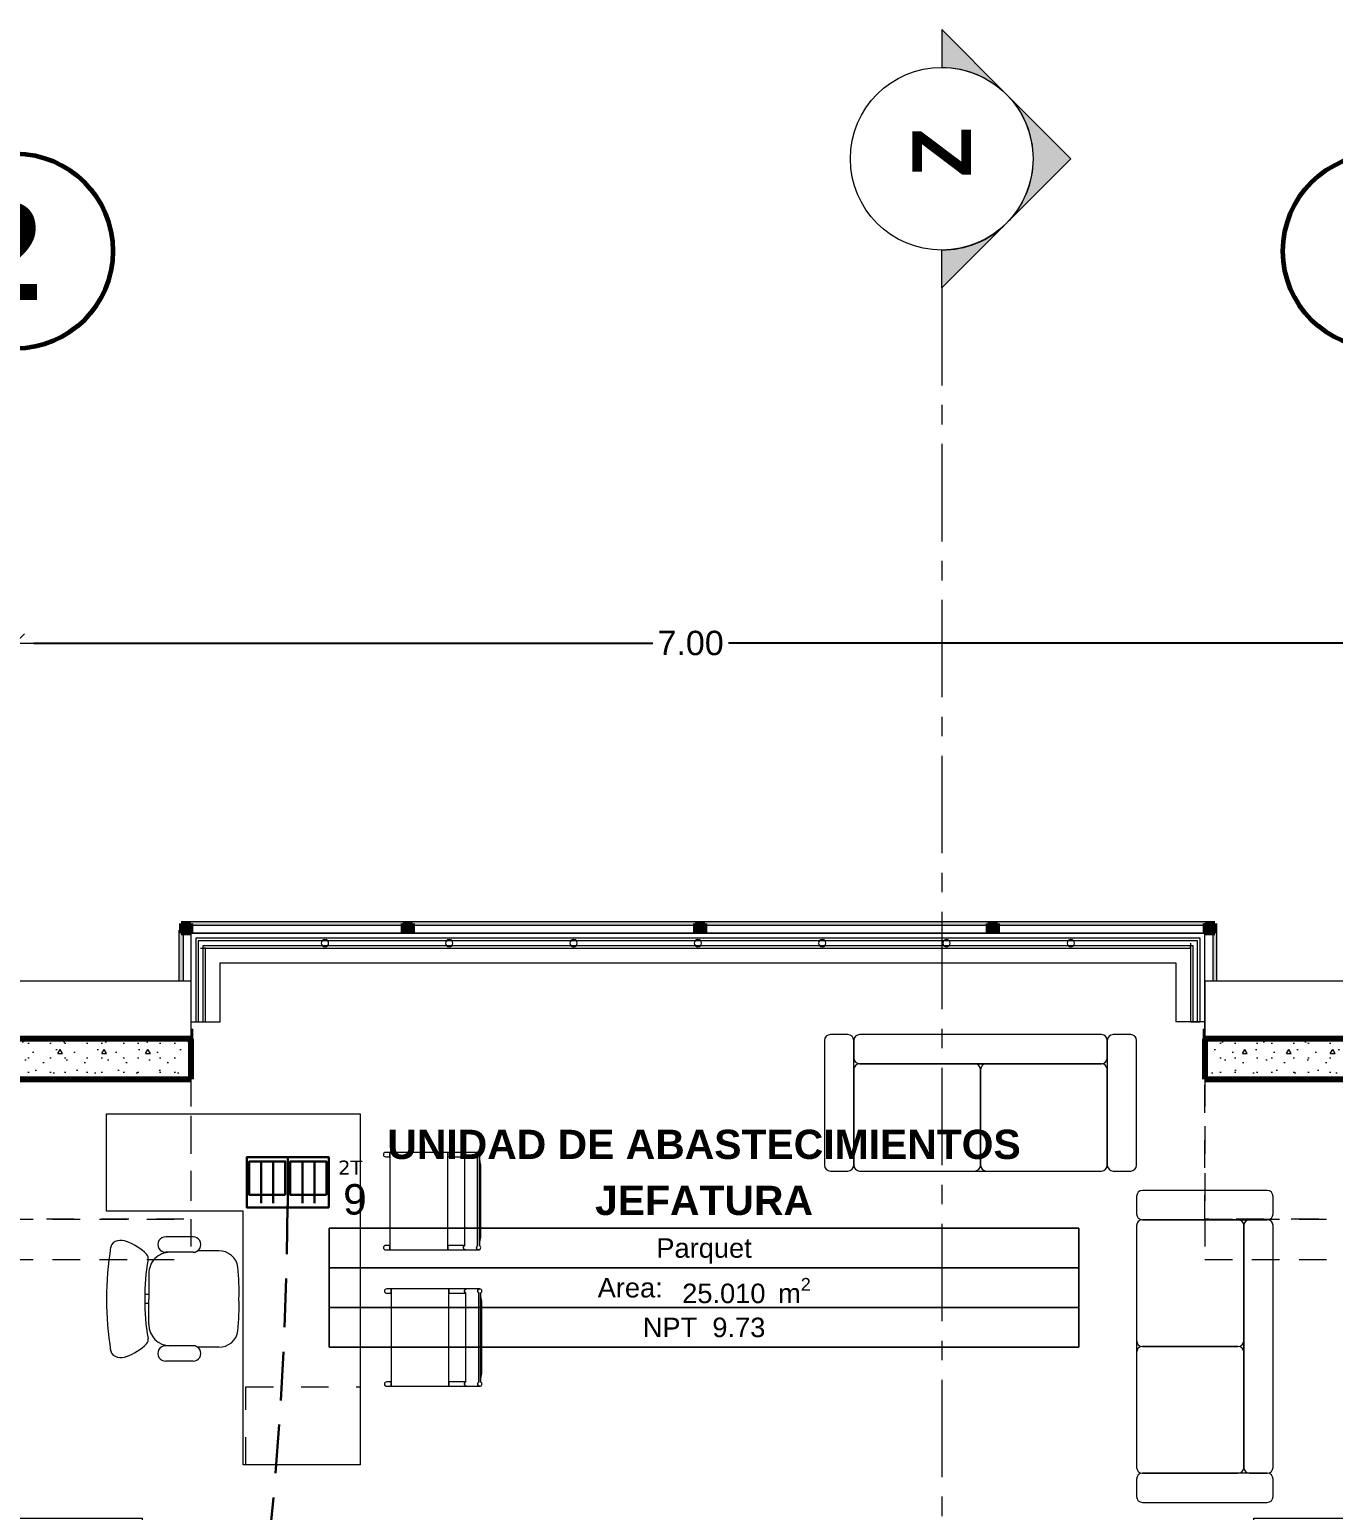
# Model space of a CAD drawing. Header units: inches. Extents: x -19 to 5698, y -728 to 92.
# Drawn here: x 201.39 to 208.08, y 39.94 to 47.54 of the extents above; entities that cross this region are included whole.
import ezdxf

# ---------------------------------------------------------------- set-up
doc = ezdxf.new("R2010")
doc.units = ezdxf.units.IN
doc.header["$MEASUREMENT"] = 0
doc.set_wipeout_variables(frame=1)
doc.header["$PDMODE"] = 1
for name, pattern in [('HIDDEN', [0.375, 0.25, -0.125]), ('Línea Oculta', [0.195611, 0.141111, -0.0545]), ('Punto & Raya', [0.65, 0.5, -0.075, 0, -0.075]), ('Rayas', [0.282222, 0.141111, -0.141111]), ('Wipeout_Contour', [1, 0, -1])]:
    doc.linetypes.add(name, pattern=pattern)
doc.layers.get('0').update_dxf_attribs({"color": 61})
doc.layers.add('00 conduct tomacorr', color=120, linetype='HIDDEN', lineweight=30)
doc.layers.add('00 IE LUZ EMERGENCIA', color=253, linetype='Continuous', lineweight=0)
for name, color, linetype in [('02 _ ARQ _ ALB _ Cotas Ejes', 7, 'Continuous'), ('02 _ ARQ _ ALB _ Ejes Generales', 251, 'Continuous'), ('02 _ ARQ _ ALB _ Mobiliario', 7, 'Continuous'), ('02 _ ARQ _ ZON _ Espacio.3D', 7, 'Continuous'), ('08 _ STR _ EXT _ 07 Losa Aligerada', 7, 'Continuous'), ('08 _ STR _ EXT _ 08 Placas Inclinadas', 7, 'Continuous'), ('Acabado - Muros', 7, 'Continuous'), ('Estructura - 04 MURO', 7, 'Continuous'), ('Interior - Escaleras & Barandillas', 7, 'Continuous'), ('Marcador - Secciones', 7, 'Continuous')]:
    doc.layers.add(name, color=color, linetype=linetype)
doc.styles.add('Annotative', font='arial.ttf')
doc.styles.add('Estilo_Generado_1', font='swisseb.ttf')
doc.styles.add('Estilo_Generado_4', font='swisse.ttf')
doc.styles.add('Estilo_Generado_7', font='swisse.ttf')
doc.dimstyles.new('Estilo_Generado__7', dxfattribs={"dimtxt": 0.125, "dimasz": 0.095, "dimexe": 0.18, "dimexo": 0.0625, "dimgap": 0, "dimtad": 0, "dimtih": 1, "dimtoh": 1, "dimzin": 0, "dimdsep": 46, "dimtxsty": 'Estilo_Generado_4', "dimblk": 'ARROWHEAD_6', "dimblk1": 'ARROWHEAD_6', "dimblk2": 'ARROWHEAD_6', "dimcen": 0.09, "dimse1": 1, "dimse2": 1, "dimclrd": 144, "dimclre": 144, "dimclrt": 7, "dimadec": 0, "dimazin": 0, "dimtfac": 1, "dimtdec": 4, "dimtmove": 0, "dimatfit": 3, "dimfxl": 1, "dimtolj": 1, "dimtzin": 0, "dimarcsym": 0})
pattern_1 = [(0, (185.00004, 1e-08), (0, 0.3897114), [0.024375, -0.200625]), (0, (185.11254, 0.19486), (0, 0.3897114), [0.024375, -0.200625]), (60, (185.00004, 1e-08), (-0.3375, 0.1948557), [0.024375, -0.200625]), (60, (185.22504, 1e-08), (-0.3375, 0.1948557), [0.024375, -0.200625]), (120, (185.0244, 1e-08), (0.3375, 0.1948557), [0.024375, -0.200625]), (120, (185.2494, 1e-08), (0.3375, 0.1948557), [0.024375, -0.200625]), (0, (185.00004, 0.0375), (0, 0.075), [0, -0.075, 0, -0.1125]), (45, (185.03754, 0.0375), (-0.05303301, 0.05303301), [0, -0.05625, 0, -0.09375])]

# ---------------------------------------------------------------- blocks, each defined once
blk = doc.blocks.new('ARROWHEAD_6')
at = {"color": 0, "linetype": 'Continuous', "lineweight": 0}
for p, q in [((0, 0), (-1, 0)), ((-0.5, -0.5), (0.5, 0.5))]:
    blk.add_line(p, q, dxfattribs=at)
blk = doc.blocks.new('*D160', base_point=(1608.118, 0))
at = {"layer": '02 _ ARQ _ ALB _ Cotas Ejes', "color": 144, "linetype": 'Continuous', "lineweight": -2, "transparency": 16777216}
for p, q in [((201.415, 44.3891), (204.5887, 44.3891)), ((208.225, 44.3891), (204.9761, 44.3891))]:
    blk.add_line(p, q, dxfattribs=at)
at = {"layer": 'Defpoints', "color": 0, "linetype": 'Continuous', "transparency": 16777216}
for p in [(208.32, 44.3891), (201.32, 43.8859), (208.32, 43.8859)]:
    blk.add_point(p, dxfattribs=at)
at = {"layer": '02 _ ARQ _ ALB _ Cotas Ejes', "color": 144, "linetype": 'Continuous', "lineweight": -2, "transparency": 16777216, "xscale": 0.095, "yscale": 0.095, "zscale": 0.095, "rotation": 180}
blk.add_blockref('ARROWHEAD_6', (201.32, 44.3891), dxfattribs=at)
at = {"layer": '02 _ ARQ _ ALB _ Cotas Ejes', "color": 144, "linetype": 'Continuous', "lineweight": -2, "transparency": 16777216, "xscale": 0.095, "yscale": 0.095, "zscale": 0.095}
blk.add_blockref('ARROWHEAD_6', (208.32, 44.3891), dxfattribs=at)
at = {"layer": '02 _ ARQ _ ALB _ Cotas Ejes', "color": 7, "linetype": 'Continuous', "lineweight": 13, "transparency": 16777216, "insert": (204.7824, 44.3891), "char_height": 0.125, "attachment_point": 5, "style": 'Estilo_Generado_4'}
blk.add_mtext('\\A1;7.00', dxfattribs=at)
blk = doc.blocks.new('CAJA POP UP 6 MODULOS')
at = {"layer": '00 conduct tomacorr', "linetype": 'Continuous'}
for p, q in [((-0.095, -0.165), (-0.095, -0.0151)), ((-0.052, -0.165), (-0.052, -0.0151)), ((0.052, -0.165), (0.052, -0.0151)), ((0.095, -0.165), (0.095, -0.0151)), ((0, -0.165), (0, -0.18))]:
    blk.add_line(p, q, dxfattribs=at)
for points in [[(-0.147, 0), (0.147, 0), (0.147, -0.18), (-0.147, -0.18)], [(0, 0), (0.147, 0), (0.147, -0.18), (0, -0.18)]]:
    blk.add_lwpolyline(points, close=True, dxfattribs=at)
for points in [[(-0.138, -0.045), (-0.009, -0.045), (-0.009, -0.165), (-0.138, -0.165), (-0.138, -0.045)], [(0.009, -0.045), (0.138, -0.045), (0.138, -0.165), (0.009, -0.165), (0.009, -0.045)]]:
    blk.add_lwpolyline(points, dxfattribs=at)
at = {"color": 1, "insert": (-0.1807, -0.168), "char_height": 0.05, "attachment_point": 1, "rotation": 180}
blk.add_mtext_dynamic_manual_height_columns('{\\fVerdana|b0|i0|c0|p34;2T}', width=0.000481, gutter_width=0.1561, heights=[0], dxfattribs=at)

msp = doc.modelspace()

# ---------------------------------------------------------------- hatches: boundary and pattern name
at = {"layer": 'Acabado - Muros', "linetype": 'Continuous', "lineweight": 9}
for points in [[(202.1601, 42.916), (202.1601, 42.3957), (202.1801, 42.3957), (202.1801, 42.916)], [(203.326, 42.961), (202.2051, 42.961), (202.2051, 42.941), (203.326, 42.941)], [(204.826, 42.961), (203.336, 42.961), (203.336, 42.941), (204.826, 42.941)], [(206.326, 42.961), (204.836, 42.961), (204.836, 42.941), (206.326, 42.941)], [(207.4351, 42.961), (206.336, 42.961), (206.336, 42.941), (207.4351, 42.941)], [(207.4801, 42.916), (207.4601, 42.916), (207.4601, 42.3957), (207.4801, 42.3957)]]:
    msp.add_hatch(color=250, dxfattribs=at).paths.add_polyline_path(points)
at = {"layer": 'Acabado - Muros', "linetype": 'Continuous', "lineweight": 0}
for points in [[(202.2201, 42.901), (202.2201, 42.951), (202.1701, 42.951), (202.1701, 42.901)], [(202.2201, 42.901), (202.2201, 42.951), (202.1701, 42.951), (202.1701, 42.901)], [(203.356, 42.901), (203.356, 42.951), (203.306, 42.951), (203.306, 42.901)], [(204.856, 42.901), (204.856, 42.951), (204.806, 42.951), (204.806, 42.901)], [(206.356, 42.901), (206.356, 42.951), (206.306, 42.951), (206.306, 42.901)], [(207.4201, 42.901), (207.4701, 42.901), (207.4701, 42.951), (207.4201, 42.951)], [(207.4201, 42.901), (207.4701, 42.901), (207.4701, 42.951), (207.4201, 42.951)], [(202.2201, 42.4113), (202.1701, 42.4113), (202.1701, 42.3595), (202.2201, 42.3595)], [(207.4201, 42.4113), (207.4201, 42.3595), (207.4701, 42.3595), (207.4701, 42.4113)]]:
    msp.add_hatch(color=254, dxfattribs=at).paths.add_polyline_path(points)
at = {"layer": 'Marcador - Secciones', "linetype": 'Continuous', "lineweight": 13}
for points in [[(206.07, 47.5361), (206.07, 47.342, -0.198912), (206.4013, 47.2048)], [(206.4013, 47.2048, -0.414214), (206.4013, 46.5423), (206.7325, 46.8736)], [(206.07, 46.2111), (206.4013, 46.5423, -0.198912), (206.07, 46.4051)]]:
    msp.add_hatch(color=7, dxfattribs=at).paths.add_polyline_path(points)

# ---------------------------------------------------------------- linework, layer by layer
at = {"layer": '00 conduct tomacorr'}
msp.add_arc((184.0819, 41.653), 18.6349, 340.32616, 359.96542, dxfattribs=at)
at = {"layer": '02 _ ARQ _ ALB _ Ejes Generales', "color": 7, "linetype": 'Continuous', "lineweight": 60}
for centre in [(201.32, 46.4), (208.32, 46.4)]:
    msp.add_circle(centre, 0.5, dxfattribs=at)
at = {"layer": '02 _ ARQ _ ALB _ Mobiliario', "color": 175, "linetype": 'Continuous', "lineweight": 13}
for p, q in [((205.4692, 42.3514), (205.4692, 41.7114)), ((205.5892, 42.3814), (205.4992, 42.3814)), ((205.6192, 42.3514), (205.6192, 42.2614)), ((205.6192, 41.7114), (205.6192, 42.3514)), ((206.8892, 42.3814), (205.6492, 42.3814)), ((206.9192, 42.2614), (206.9192, 42.3514)), ((206.9192, 42.3514), (206.9192, 41.7114)), ((207.0392, 42.3814), (206.9492, 42.3814)), ((207.0692, 41.7114), (207.0692, 42.3514)), ((206.2392, 42.2314), (205.6492, 42.2314)), ((206.8892, 42.2314), (205.6492, 42.2314)), ((205.6492, 42.2314), (206.8892, 42.2314)), ((206.8892, 42.2314), (206.2992, 42.2314)), ((205.6192, 42.2014), (205.6192, 41.7114)), ((205.6192, 42.2014), (205.6192, 41.7114)), ((206.2692, 41.7114), (206.2692, 42.2014)), ((206.2692, 42.2014), (206.2692, 41.7114)), ((206.9192, 41.7114), (206.9192, 42.2014)), ((206.9192, 41.7114), (206.9192, 42.2014)), ((205.4992, 41.6814), (205.5892, 41.6814)), ((205.6492, 41.6814), (206.2392, 41.6814)), ((205.6492, 41.6814), (206.8892, 41.6814)), ((206.2992, 41.6814), (206.8892, 41.6814)), ((206.9492, 41.6814), (207.0392, 41.6814)), ((207.0692, 41.5514), (207.0692, 41.4614)), ((207.7392, 41.5814), (207.0992, 41.5814)), ((207.7692, 41.4614), (207.7692, 41.5514)), ((207.0692, 41.4014), (207.0692, 40.8114)), ((207.0692, 41.4014), (207.0692, 40.1614)), ((207.5892, 41.4314), (207.0992, 41.4314)), ((207.5892, 41.4314), (207.0992, 41.4314)), ((207.0992, 41.4314), (207.7392, 41.4314)), ((207.6192, 40.8114), (207.6192, 41.4014)), ((207.6192, 40.1614), (207.6192, 41.4014)), ((207.6192, 41.4014), (207.6192, 40.1614)), ((207.7392, 41.4314), (207.6492, 41.4314)), ((207.7692, 40.1614), (207.7692, 41.4014)), ((202.2311, 41.3443), (202.0909, 41.3443)), ((202.2311, 41.2645), (202.0907, 41.2645)), ((202.3626, 41.2721), (202.2554, 41.2727)), ((202.0038, 41.1553), (202.0038, 41.0249)), ((202.0038, 41.0476), (201.9833, 41.0472)), ((202.0038, 40.8946), (202.0038, 41.0249)), ((202.0038, 41.0023), (201.9833, 41.0027)), ((202.2311, 40.7854), (202.0907, 40.7854)), ((202.3626, 40.7778), (202.2554, 40.7772)), ((207.0692, 40.7514), (207.0692, 40.1614)), ((207.0992, 40.7814), (207.5892, 40.7814)), ((207.5892, 40.7814), (207.0992, 40.7814)), ((207.6192, 40.1614), (207.6192, 40.7514)), ((202.2311, 40.7056), (202.0909, 40.7056)), ((207.0992, 40.1314), (207.5892, 40.1314)), ((207.0992, 40.1314), (207.5892, 40.1314)), ((207.7392, 40.1314), (207.0992, 40.1314)), ((207.6492, 40.1314), (207.7392, 40.1314)), ((207.0692, 40.1014), (207.0692, 40.0114)), ((207.7692, 40.0114), (207.7692, 40.1014)), ((207.0992, 39.9814), (207.7392, 39.9814))]:
    msp.add_line(p, q, dxfattribs=at)
at = {"layer": '02 _ ARQ _ ALB _ Mobiliario', "color": 175, "linetype": 'Rayas', "lineweight": 13}
for p, q in [((202.5024, 40.1749), (202.5024, 40.5749)), ((202.5024, 40.5749), (203.0874, 40.5749))]:
    msp.add_line(p, q, dxfattribs=at)
at = {"layer": '02 _ ARQ _ ALB _ Mobiliario', "color": 175, "linetype": 'Continuous', "lineweight": 13, "flags": 128}
for points in [[(203.0874, 41.9749), (203.0874, 40.1749), (202.4874, 40.1749), (202.4874, 41.4749), (201.7874, 41.4749), (201.7874, 41.9749)], [(203.2408, 41.277), (203.537, 41.277), (203.537, 41.2997), (203.537, 41.7542), (203.537, 41.777), (203.2408, 41.777), (203.2408, 41.7542), (203.2408, 41.2997)], [(203.2465, 40.577), (203.5426, 40.577), (203.5426, 40.5998), (203.5426, 41.0543), (203.5426, 41.077), (203.2465, 41.077), (203.2465, 41.0543), (203.2465, 40.5998)]]:
    msp.add_lwpolyline(points, close=True, dxfattribs=at)
for points in [[(203.2408, 41.7542), (203.2408, 41.777), (203.2182, 41.777, 1), (203.2182, 41.7542)], [(203.6277, 41.777), (203.537, 41.777), (203.537, 41.7542), (203.6223, 41.7542), (203.6223, 41.7558, -0.726065)], [(203.6901, 41.7558, -0.726065), (203.6955, 41.777), (203.6277, 41.777, 0.726065), (203.6223, 41.7558), (203.6223, 41.2982, 0.726065), (203.6277, 41.277), (203.6955, 41.277, -0.726065), (203.6901, 41.2982)], [(203.7008, 41.7558, 0.726065), (203.6955, 41.777, 0.726065), (203.6901, 41.7558), (203.6901, 41.2982, 0.726065), (203.6955, 41.277, 0.726065), (203.7008, 41.2982)], [(203.7008, 41.7329), (203.7008, 41.321, 0.111387), (203.7068, 41.3476), (203.7068, 41.7063, 0.111387)], [(203.2408, 41.277), (203.2408, 41.2997), (203.2182, 41.2997, 1), (203.2182, 41.277)], [(203.6277, 41.277, -0.726065), (203.6223, 41.2982), (203.6223, 41.2997), (203.537, 41.2997), (203.537, 41.277)], [(203.2465, 41.0543), (203.2465, 41.077), (203.2239, 41.077, 1), (203.2239, 41.0543)], [(203.6333, 41.077), (203.5426, 41.077), (203.5426, 41.0543), (203.628, 41.0543), (203.628, 41.0558, -0.726065)], [(203.6958, 41.0558, -0.726065), (203.7011, 41.077), (203.6333, 41.077, 0.726065), (203.628, 41.0558), (203.628, 40.5982, 0.726065), (203.6333, 40.577), (203.7011, 40.577, -0.726065), (203.6958, 40.5982)], [(203.7065, 41.0558, 0.726065), (203.7011, 41.077, 0.726065), (203.6958, 41.0558), (203.6958, 40.5982, 0.726065), (203.7011, 40.577, 0.726065), (203.7065, 40.5982)], [(203.7065, 41.033), (203.7065, 40.6211, 0.111387), (203.7125, 40.6477), (203.7125, 41.0064, 0.111387)], [(203.2465, 40.577), (203.2465, 40.5998), (203.2239, 40.5998, 1), (203.2239, 40.577)], [(203.6333, 40.577, -0.726065), (203.628, 40.5982), (203.628, 40.5998), (203.5426, 40.5998), (203.5426, 40.577)]]:
    msp.add_lwpolyline(points, format="xyb", close=True, dxfattribs=at)
at = {"layer": '02 _ ARQ _ ALB _ Mobiliario', "color": 175, "linetype": 'Continuous', "lineweight": 13}
for centre, start, end in [((205.4992, 42.3514), 90, 180), ((205.5892, 42.3514), 0, 90), ((205.6492, 42.3514), 90, 180), ((206.8892, 42.3514), 0, 90), ((206.9492, 42.3514), 90, 180), ((207.0392, 42.3514), 0, 90), ((205.6492, 42.2614), 180, 270), ((205.6492, 42.2014), 90, 180), ((205.6492, 42.2014), 90, 180), ((206.2392, 42.2014), 0, 90), ((206.2992, 42.2014), 90, 180), ((206.8892, 42.2614), 270, 0), ((206.8892, 42.2014), 0, 90), ((206.8892, 42.2014), 0, 90), ((205.4992, 41.7114), 180, 270), ((205.5892, 41.7114), 270, 0), ((205.6492, 41.7114), 180, 270), ((205.6492, 41.7114), 180, 270), ((206.2392, 41.7114), 270, 0), ((206.2992, 41.7114), 180, 270), ((206.8892, 41.7114), 270, 0), ((206.8892, 41.7114), 270, 0), ((206.9492, 41.7114), 180, 270), ((207.0392, 41.7114), 270, 0), ((207.0992, 41.5514), 90, 180), ((207.7392, 41.5514), 0, 90), ((207.0992, 41.4614), 180, 270), ((207.0992, 41.4014), 90, 180), ((207.0992, 41.4014), 90, 180), ((207.5892, 41.4014), 0, 90), ((207.5892, 41.4014), 0, 90), ((207.6492, 41.4014), 90, 180), ((207.7392, 41.4614), 270, 0), ((207.7392, 41.4014), 0, 90), ((207.0992, 40.8114), 180, 270), ((207.5892, 40.8114), 270, 0), ((207.0992, 40.7514), 90, 180), ((207.5892, 40.7514), 0, 90), ((207.0992, 40.1614), 180, 270), ((207.0992, 40.1614), 180, 270), ((207.0992, 40.1014), 90, 180), ((207.5892, 40.1614), 270, 0), ((207.5892, 40.1614), 270, 0), ((207.6492, 40.1614), 180, 270), ((207.7392, 40.1614), 270, 0), ((207.7392, 40.1014), 0, 90), ((207.0992, 40.0114), 180, 270), ((207.7392, 40.0114), 270, 0)]:
    msp.add_arc(centre, 0.03, start, end, dxfattribs=at)
for centre, major_axis, start_param, end_param in [((201.8493, 41.281), (0.0419, 0), 1.691727, 2.899013), ((201.8629, 41.2508), (0.0744, 0), 1.199278, 1.825394), ((201.7894, 41.05), (0.2887, 0), 0.790542, 1.21502), ((202.0909, 41.3044), (0.04, 0), 1.570796, 4.712389), ((202.2311, 41.3044), (0.04, 0), 4.712389, 7.853982), ((203.501, 41.0253), (1.7134, 0), 2.985379, 3.141822), ((201.9727, 41.2339), (0.0287, 0), 6.044304, 7.092178), ((202.1133, 41.1553), (0.1095, 0), 1.570796, 3.141593), ((202.3647, 41.1754), (0.097, 0), 0.134536, 1.592229), ((203.1049, 41.0308), (1.1218, 0), 2.965095, 3.146853), ((201.2508, 41.0657), (1.2162, 0), 6.249596, 6.384595), ((203.501, 41.0245), (1.7134, 0), 3.141364, 3.297806), ((203.1049, 41.0191), (1.1218, 0), 3.136332, 3.31809), ((201.2508, 40.9842), (1.2162, 0), 6.181776, 6.316775), ((202.1133, 40.8946), (0.1095, 0), 3.141593, 4.712389), ((201.7894, 40.9998), (0.2887, 0), 5.068165, 5.492644), ((201.9727, 40.8159), (0.0287, 0), 5.474192, 6.522066), ((202.3647, 40.8744), (0.097, 0), 4.690957, 6.148649), ((201.8493, 40.7689), (0.0419, 0), 3.384172, 4.591459), ((201.8629, 40.7991), (0.0744, 0), 4.457791, 5.083907), ((202.0909, 40.7455), (0.04, 0), 1.570796, 4.712389), ((202.2311, 40.7455), (0.04, 0), 4.712389, 7.853982)]:
    msp.add_ellipse(centre, major_axis=major_axis, ratio=0.996858, start_param=start_param, end_param=end_param, dxfattribs=at)
at = {"layer": '02 _ ARQ _ ZON _ Espacio.3D', "color": 251, "linetype": 'Continuous', "lineweight": 13}
for p, q in [((206.7734, 41.3883), (202.9293, 41.3883)), ((202.9293, 41.3883), (202.9293, 40.7775)), ((202.9293, 41.3883), (206.7734, 41.3883)), ((202.9293, 41.1847), (202.9293, 41.3883)), ((206.7734, 40.7775), (206.7734, 41.3883)), ((206.7734, 41.3883), (206.7734, 41.1847)), ((206.7734, 41.1847), (202.9293, 41.1847)), ((202.9293, 41.1847), (206.7734, 41.1847)), ((202.9293, 40.9811), (202.9293, 41.1847)), ((206.7734, 41.1847), (206.7734, 40.9811)), ((206.7734, 40.9811), (202.9293, 40.9811)), ((202.9293, 40.9811), (206.7734, 40.9811)), ((202.9293, 40.7775), (202.9293, 40.9811)), ((206.7734, 40.9811), (206.7734, 40.7775)), ((202.9293, 40.7775), (206.7734, 40.7775)), ((206.7734, 40.7775), (202.9293, 40.7775))]:
    msp.add_line(p, q, dxfattribs=at)
at = {"layer": '02 _ ARQ _ ZON _ Espacio.3D', "color": 254, "linetype": 'Continuous', "lineweight": 0, "flags": 128}
msp.add_lwpolyline([(201.2699, 42.1526), (201.2699, 39.9), (201.9699, 39.9), (201.9699, 39.4), (201.57, 39.4), (201.5699, 39.05), (208.07, 39.05), (208.07, 39.4), (207.67, 39.4), (207.67, 39.9), (208.37, 39.9), (208.37, 42.1526), (207.42, 42.1526), (207.42, 42.901), (202.22, 42.901), (202.22, 42.1526)], close=True, dxfattribs=at)
at = {"layer": '08 _ STR _ EXT _ 07 Losa Aligerada', "color": 7, "linetype": 'Rayas', "lineweight": 18, "flags": 128}
msp.add_lwpolyline([(193.22, 11.97, 1.049431), (198.7937, 6.3), (209.6003, 6.3), (209.6003, 6.2005), (214.7981, 6.2005), (214.7981, 7.2), (222.07, 7.2), (222.07, 5.6637), (223.2699, 5.6637), (223.2699, 4.2), (228.3699, 4.2), (228.3699, 5.6637), (229.57, 5.6637), (229.57, 7.2), (236.57, 7.2), (236.57, 14.9999), (236.57, 15.1499), (236.57, 15.1499), (236.57, 15.7999), (236.57, 15.7999), (236.57, 18.1001), (236.57, 20.35), (234.07, 20.35), (231.67, 20.35), (231.67, 22.35), (231.67, 22.6), (231.67, 24.5), (231.67, 24.75), (231.67, 26.75), (236.57, 26.75), (236.57, 29.7), (236.57, 35.2005), (236.57, 39.9), (228.67, 39.9), (223.5529, 39.9), (223.5529, 40.9), (218.9324, 40.9), (218.9324, 39.9), (208.37, 39.9), (208.37, 41.4352), (207.42, 41.4352), (207.42, 42.9), (202.22, 42.9), (202.22, 41.4352), (201.2699, 41.4352), (201.2699, 39.9), (196.2701, 39.9), (196.2701, 41.1), (192.8701, 41.1), (192.8701, 37.7), (194.07, 37.7), (194.07, 33.9), (193.17, 33.9), (193.17, 21.2663), (193.22, 21.2663)], format="xyb", close=True, dxfattribs=at)
at = {"layer": '08 _ STR _ EXT _ 07 Losa Aligerada', "color": 7, "linetype": 'Continuous', "lineweight": 18, "flags": 128}
msp.add_lwpolyline([(208.37, 42.6544), (207.42, 42.6544), (207.42, 42.9), (202.22, 42.9), (202.22, 42.6544), (201.2699, 42.6544), (201.2699, 39.9), (196.1201, 39.9), (196.1201, 40.95), (193.0201, 40.95), (193.0201, 37.7), (194.1639, 37.7), (194.1639, 33.9), (193.17, 33.9), (193.17, 23.8932), (193.17, 6.3), (212.718, 6.3)], dxfattribs=at)
at = {"layer": '08 _ STR _ EXT _ 08 Placas Inclinadas', "color": 7, "linetype": 'Continuous', "lineweight": 80}
for p, q in [((201.2699, 42.1526), (202.22, 42.1526)), ((207.42, 42.1526), (208.37, 42.1526))]:
    msp.add_line(p, q, dxfattribs=at)
at = {"layer": '08 _ STR _ EXT _ 08 Placas Inclinadas', "color": 251, "linetype": 'Línea Oculta', "lineweight": 13}
for p, q in [((201.2699, 41.4352), (202.22, 41.4352)), ((207.42, 41.4352), (208.37, 41.4352))]:
    msp.add_line(p, q, dxfattribs=at)
at = {"layer": '08 _ STR _ EXT _ 08 Placas Inclinadas', "color": 251, "linetype": 'Línea Oculta', "lineweight": 13, "flags": 128}
for points in [[(202.22, 42.1526), (202.22, 41.4352)], [(207.42, 42.1526), (207.42, 41.4352)], [(202.22, 41.4352), (202.22, 41.2282)], [(207.42, 41.4352), (207.42, 41.2282)], [(201.2699, 41.2282), (202.22, 41.2282)], [(207.42, 41.2282), (208.37, 41.2282)]]:
    msp.add_lwpolyline(points, dxfattribs=at)
at = {"layer": 'Acabado - Muros', "color": 7, "linetype": 'Continuous', "lineweight": 60}
for p, q in [((202.2201, 42.951), (202.1701, 42.951)), ((202.1701, 42.951), (202.1701, 42.901)), ((202.1701, 42.951), (202.1701, 42.901)), ((202.2201, 42.951), (202.1701, 42.951)), ((202.2201, 42.951), (202.2201, 42.901)), ((202.2201, 42.951), (202.2201, 42.901)), ((203.356, 42.951), (203.306, 42.951)), ((203.306, 42.951), (203.306, 42.901)), ((203.356, 42.951), (203.356, 42.901)), ((204.856, 42.951), (204.806, 42.951)), ((204.806, 42.951), (204.806, 42.901)), ((204.856, 42.951), (204.856, 42.901)), ((206.356, 42.951), (206.306, 42.951)), ((206.306, 42.951), (206.306, 42.901)), ((206.356, 42.951), (206.356, 42.901)), ((207.4201, 42.951), (207.4201, 42.901)), ((207.4701, 42.951), (207.4201, 42.951)), ((207.4201, 42.951), (207.4201, 42.901)), ((207.4701, 42.951), (207.4201, 42.951)), ((207.4701, 42.951), (207.4701, 42.901)), ((207.4701, 42.951), (207.4701, 42.901)), ((202.2201, 42.901), (202.1701, 42.901)), ((202.2201, 42.901), (202.1701, 42.901)), ((203.356, 42.901), (203.306, 42.901)), ((204.856, 42.901), (204.806, 42.901)), ((206.356, 42.901), (206.306, 42.901)), ((207.4701, 42.901), (207.4201, 42.901)), ((207.4701, 42.901), (207.4201, 42.901)), ((202.2201, 42.4113), (202.1701, 42.4113)), ((202.1701, 42.4113), (202.1701, 42.3595)), ((202.2201, 42.4113), (202.2201, 42.3595)), ((207.4201, 42.4113), (207.4201, 42.3595)), ((207.4701, 42.4113), (207.4201, 42.4113)), ((207.4701, 42.4113), (207.4701, 42.3595)), ((202.2201, 42.3595), (202.1701, 42.3595)), ((207.4701, 42.3595), (207.4201, 42.3595))]:
    msp.add_line(p, q, dxfattribs=at)
at = {"layer": 'Acabado - Muros', "color": 7, "linetype": 'Continuous', "lineweight": 13, "flags": 128}
for points in [[(202.1601, 42.916), (202.1801, 42.916), (202.1801, 42.3957), (202.1601, 42.3957)], [(203.326, 42.961), (203.326, 42.941), (202.2051, 42.941), (202.2051, 42.961)], [(204.826, 42.961), (204.826, 42.941), (203.336, 42.941), (203.336, 42.961)], [(206.326, 42.961), (206.326, 42.941), (204.836, 42.941), (204.836, 42.961)], [(207.4351, 42.961), (207.4351, 42.941), (206.336, 42.941), (206.336, 42.961)], [(207.4801, 42.916), (207.4601, 42.916), (207.4601, 42.3957), (207.4801, 42.3957)]]:
    msp.add_lwpolyline(points, close=True, dxfattribs=at)
at = {"layer": 'Marcador - Secciones', "color": 7, "linetype": 'Continuous', "lineweight": 13, "flags": 128}
for points in [[(206.07, 47.5361), (206.07, 47.342, -0.198912), (206.4013, 47.2048)], [(206.4013, 47.2048, -0.414214), (206.4013, 46.5423), (206.7325, 46.8736)], [(206.07, 46.2111), (206.07, 46.4051, 0.198912), (206.4013, 46.5423)]]:
    msp.add_lwpolyline(points, format="xyb", close=True, dxfattribs=at)
at = {"layer": 'Marcador - Secciones', "color": 7, "linetype": 'Continuous', "lineweight": 13}
msp.add_circle((206.07, 46.8736), 0.4685, dxfattribs=at)

# ---------------------------------------------------------------- block references
at = {"layer": '00 conduct tomacorr', "xscale": 1.432830642179531, "yscale": 1.432830642179531, "zscale": 1.432830642179531, "rotation": 180}
msp.add_blockref('CAJA POP UP 6 MODULOS', (202.7169, 41.4943), dxfattribs=at)

# ---------------------------------------------------------------- texts
at = {"layer": '00 IE LUZ EMERGENCIA', "style": 'Annotative'}
msp.add_attdef('9', (203.0005, 41.4581, 0), '', height=0.1562, dxfattribs=at)
at = {"layer": '02 _ ARQ _ ALB _ Ejes Generales', "color": 7, "lineweight": 30, "insert": (201.0709, 46.65), "char_height": 0.5, "attachment_point": 1, "style": 'Estilo_Generado_1'}
msp.add_mtext('\\A1;{\\pql;\\pt0;\\fSwis721 Ex BT|b1|i0|c0|p34;2}', dxfattribs=at)
at = {"layer": '02 _ ARQ _ ZON _ Espacio.3D', "color": 251, "lineweight": 25, "attachment_point": 2}
for s, insert, char_height, style in [('\\A1;{\\pqc;\\pt0;\\fSwis721 Ex BT|b1|i0|c0|p34;UNIDAD DE ABASTECIMIENTOS}', (204.8513, 41.8932), 0.15, 'Estilo_Generado_1'), ('\\A1;{\\pqc;\\pt0;\\fSwis721 Ex BT|b1|i0|c0|p34;JEFATURA}', (204.8513, 41.6058), 0.15, 'Estilo_Generado_1'), ('\\A1;{\\pqc;\\pt0;\\fSwis721 Ex BT|b0|i0|c238|p34;Parquet}', (204.8513, 41.3365), 0.1, 'Estilo_Generado_7'), ('\\A1;{\\pqc;\\pt0;\\fSwis721 Ex BT|b0|i0|c238|p34;Area: }', (204.4728, 41.1329), 0.1, 'Estilo_Generado_7'), ('\\A1;{\\pqc;\\pt0,0.3;\\fSwis721 Ex BT|b0|i0|c238|p34;25.010\\fSwis721 Ex BT|b0|i0|c238|p34;\\A1{\\H.66x;\\S^  ;}\\fSwis721 Ex BT|b0|i0|c238|p34; m\\fSwis721 Ex BT|b0|i0|c238|p34;\\A1{\\H.66x;\\S2^  ;}}', (205.0689, 41.1329), 0.1, 'Estilo_Generado_7'), ('\\A1;{\\pqc;\\pt0;\\fSwis721 Ex BT|b0|i0|c238|p34;NPT  9.73}', (204.8513, 40.9293), 0.1, 'Estilo_Generado_7')]:
    msp.add_mtext(s, dxfattribs=dict(at, insert=insert, char_height=char_height, style=style))
at = {"layer": 'Marcador - Secciones', "color": 5, "lineweight": 25, "insert": (206.22, 47.0354), "char_height": 0.3, "attachment_point": 9, "rotation": 90, "style": 'Estilo_Generado_1'}
msp.add_mtext('\\A1;{\\pqr;\\pt0;\\fSwis721 Ex BT|b1|i0|c0|p34;Z}', dxfattribs=at)

# ---------------------------------------------------------------- dimensions: what is measured, and where the dimension line sits
at = {"layer": '02 _ ARQ _ ALB _ Cotas Ejes', "color": 144, "linetype": 'Continuous', "lineweight": 13}
dim = msp.add_linear_dim(base=(208.32, 44.3891), p1=(201.32, 43.8859), p2=(208.32, 43.8859), dimstyle='Estilo_Generado__7', dxfattribs=at)
dim.commit()
dim.dimension.update_dxf_attribs({"geometry": '*D160', "text_midpoint": (204.7824, 44.3891), "dimtype": 160})

# ---------------------------------------------------------------- next in the draw order: wipeouts: each hides what was drawn before it
at = {"color": 254, "linetype": 'Wipeout_Contour', "lineweight": 0, "ltscale": 6501.281396}
msp.add_wipeout([(202.22, 42.6544), (201.0699, 42.6544), (201.1112, 42.3596), (202.22, 42.3596)], dxfattribs=at).dxf.layer = '08 _ STR _ EXT _ 08 Placas Inclinadas'
at = {"color": 254, "linetype": 'Wipeout_Contour', "lineweight": 0, "ltscale": 6526.662173}
msp.add_wipeout([(208.57, 42.6544), (207.42, 42.6544), (207.42, 42.3596), (208.5287, 42.3596)], dxfattribs=at).dxf.layer = '08 _ STR _ EXT _ 08 Placas Inclinadas'
at = {"color": 254, "linetype": 'Wipeout_Contour', "lineweight": 0, "ltscale": 4878.34122}
msp.add_wipeout([(202.37, 42.75), (202.22, 42.9), (202.22, 42.75)], dxfattribs=at).dxf.layer = 'Estructura - 04 MURO'
at = {"color": 254, "linetype": 'Wipeout_Contour', "lineweight": 0, "ltscale": 4893.516231}
msp.add_wipeout([(207.27, 42.75), (207.42, 42.9), (207.27, 42.9)], dxfattribs=at).dxf.layer = 'Estructura - 04 MURO'

# ---------------------------------------------------------------- next in the draw order: hatches: boundary and pattern name
at = {"layer": '08 _ STR _ EXT _ 08 Placas Inclinadas', "linetype": 'Continuous', "lineweight": 9}
h = msp.add_hatch(dxfattribs=at)
h.set_pattern_fill('HORMIGÓN_EN_MASA_0002', color=250, style=0, pattern_type=2)
h.set_pattern_definition(pattern_1)
h.paths.add_polyline_path([(201.2699, 42.1526), (202.22, 42.1526), (202.22, 42.3596), (201.2699, 42.3596)])
h = msp.add_hatch(dxfattribs=at)
h.set_pattern_fill('HORMIGÓN_EN_MASA_0002', color=250, style=0, pattern_type=2)
h.set_pattern_definition(pattern_1)
h.paths.add_polyline_path([(208.37, 42.3596), (207.42, 42.3596), (207.42, 42.1526), (208.37, 42.1526)])

# ---------------------------------------------------------------- next in the draw order: linework, layer by layer
at = {"layer": '08 _ STR _ EXT _ 08 Placas Inclinadas', "color": 7, "linetype": 'Continuous', "lineweight": 80}
for p, q in [((202.22, 42.3596), (201.2699, 42.3596)), ((208.37, 42.3596), (207.42, 42.3596))]:
    msp.add_line(p, q, dxfattribs=at)
at = {"layer": '08 _ STR _ EXT _ 08 Placas Inclinadas', "color": 7, "linetype": 'Continuous', "lineweight": 13, "flags": 128}
for points in [[(202.22, 42.6544), (201.0699, 42.6544)], [(202.22, 42.6544), (202.22, 42.3596)], [(208.57, 42.6544), (207.42, 42.6544)], [(207.42, 42.6544), (207.42, 42.3596)]]:
    msp.add_lwpolyline(points, dxfattribs=at)
at = {"layer": '08 _ STR _ EXT _ 08 Placas Inclinadas', "color": 7, "linetype": 'Continuous', "lineweight": 80, "flags": 128}
for points in [[(202.22, 42.3596), (202.22, 42.1526)], [(207.42, 42.3596), (207.42, 42.1526)]]:
    msp.add_lwpolyline(points, dxfattribs=at)

# ---------------------------------------------------------------- next in the draw order: wipeouts: each hides what was drawn before it
at = {"color": 254, "linetype": 'Wipeout_Contour', "lineweight": 0, "ltscale": 6524.07804}
msp.add_wipeout([(207.27, 42.75), (207.27, 42.4473), (207.42, 42.4473), (207.42, 42.75)], dxfattribs=at).dxf.layer = 'Estructura - 04 MURO'

# ---------------------------------------------------------------- next in the draw order: linework, layer by layer
at = {"layer": 'Estructura - 04 MURO', "color": 7, "linetype": 'Continuous', "lineweight": 13, "flags": 128}
msp.add_lwpolyline([(207.42, 42.4473), (207.27, 42.4473)], dxfattribs=at)
at = {"layer": 'Interior - Escaleras & Barandillas', "color": 161, "linetype": 'Continuous', "lineweight": 13}
for p, q in [((207.345, 42.4473), (207.395, 42.4473)), ((207.3575, 42.4473), (207.3825, 42.4473)), ((207.3575, 42.4473), (207.3825, 42.4473)), ((207.3575, 42.4473), (207.3825, 42.4473))]:
    msp.add_line(p, q, dxfattribs=at)

# ---------------------------------------------------------------- next in the draw order: wipeouts: each hides what was drawn before it
at = {"color": 254, "linetype": 'Wipeout_Contour', "lineweight": 0, "ltscale": 4892.636329}
msp.add_wipeout([(207.27, 42.75), (207.42, 42.75), (207.42, 42.9)], dxfattribs=at).dxf.layer = 'Estructura - 04 MURO'

# ---------------------------------------------------------------- next in the draw order: linework, layer by layer
at = {"layer": 'Estructura - 04 MURO', "color": 7, "linetype": 'Continuous', "lineweight": 13, "flags": 128}
for points in [[(207.42, 42.9), (207.27, 42.9)], [(207.42, 42.4473), (207.42, 42.9)], [(207.27, 42.75), (207.27, 42.4473)]]:
    msp.add_lwpolyline(points, dxfattribs=at)
at = {"layer": 'Interior - Escaleras & Barandillas', "color": 161, "linetype": 'Continuous', "lineweight": 13}
for p, q in [((207.345, 42.875), (207.32, 42.875)), ((207.395, 42.875), (207.345, 42.875)), ((207.345, 42.85), (207.345, 42.8375)), ((207.3825, 42.4473), (207.3825, 42.8625)), ((207.3825, 42.4473), (207.3825, 42.8625)), ((207.3825, 42.4473), (207.3825, 42.8625)), ((207.395, 42.85), (207.395, 42.875)), ((207.395, 42.8375), (207.395, 42.85)), ((207.32, 42.825), (207.345, 42.825)), ((207.345, 42.825), (207.345, 42.8375)), ((207.345, 42.8375), (207.345, 42.4473)), ((207.3575, 42.8375), (207.3575, 42.4473)), ((207.3575, 42.8375), (207.3575, 42.4473)), ((207.3575, 42.8375), (207.3575, 42.4473)), ((207.395, 42.4473), (207.395, 42.8375))]:
    msp.add_line(p, q, dxfattribs=at)

# ---------------------------------------------------------------- next in the draw order: wipeouts: each hides what was drawn before it
at = {"color": 254, "linetype": 'Wipeout_Contour', "lineweight": 0, "ltscale": 6514.005146}
msp.add_wipeout([(202.37, 42.75), (207.27, 42.75), (207.27, 42.9), (202.37, 42.9)], dxfattribs=at).dxf.layer = 'Estructura - 04 MURO'

# ---------------------------------------------------------------- next in the draw order: linework, layer by layer
at = {"layer": 'Interior - Escaleras & Barandillas', "color": 161, "linetype": 'Continuous', "lineweight": 13}
for p, q in [((207.32, 42.875), (207.3075, 42.875)), ((207.3075, 42.825), (207.32, 42.825))]:
    msp.add_line(p, q, dxfattribs=at)
at = {"layer": 'Interior - Escaleras & Barandillas', "color": 161, "linetype": 'Continuous', "lineweight": 13, "flags": 128}
for points in [[(202.9075, 42.8313, 1), (202.9075, 42.8688, 1)], [(203.545, 42.8313, 1), (203.545, 42.8688, 1)], [(204.1825, 42.8313, 1), (204.1825, 42.8688, 1)], [(204.82, 42.8313, 1), (204.82, 42.8688, 1)], [(205.4575, 42.8313, 1), (205.4575, 42.8688, 1)], [(206.095, 42.8313, 1), (206.095, 42.8688, 1)], [(206.7325, 42.8313, 1), (206.7325, 42.8688, 1)]]:
    msp.add_lwpolyline(points, format="xyb", close=True, dxfattribs=at)
at = {"layer": 'Marcador - Secciones', "color": 251, "linetype": 'Punto & Raya', "lineweight": 13, "true_color": 0x636466}
msp.add_line((206.07, 46.2111), (206.07, 0.8878), dxfattribs=at)

# ---------------------------------------------------------------- next in the draw order: wipeouts: each hides what was drawn before it
at = {"color": 254, "linetype": 'Wipeout_Contour', "lineweight": 0, "ltscale": 4877.521804}
msp.add_wipeout([(202.37, 42.9), (202.22, 42.9), (202.37, 42.75)], dxfattribs=at).dxf.layer = 'Estructura - 04 MURO'

# ---------------------------------------------------------------- next in the draw order: linework, layer by layer
at = {"layer": 'Estructura - 04 MURO', "color": 7, "linetype": 'Continuous', "lineweight": 13, "flags": 128}
for points in [[(202.22, 42.9), (202.22, 42.75)], [(207.27, 42.9), (202.22, 42.9)], [(202.37, 42.75), (207.27, 42.75)]]:
    msp.add_lwpolyline(points, dxfattribs=at)
at = {"layer": 'Interior - Escaleras & Barandillas', "color": 161, "linetype": 'Continuous', "lineweight": 13}
for p, q in [((202.245, 42.875), (202.245, 42.825)), ((202.27, 42.875), (202.245, 42.875)), ((207.3825, 42.8625), (202.2575, 42.8625)), ((207.3825, 42.8625), (202.2575, 42.8625)), ((207.3825, 42.8625), (202.2575, 42.8625)), ((202.2825, 42.875), (202.27, 42.875)), ((207.3075, 42.875), (202.2825, 42.875)), ((202.245, 42.825), (202.245, 42.8)), ((202.27, 42.825), (202.2825, 42.825)), ((202.2825, 42.8375), (207.3575, 42.8375)), ((202.2825, 42.8375), (207.3575, 42.8375)), ((202.2825, 42.8375), (207.3575, 42.8375)), ((202.295, 42.825), (202.2825, 42.825)), ((202.2825, 42.825), (207.3075, 42.825)), ((202.295, 42.8), (202.295, 42.825))]:
    msp.add_line(p, q, dxfattribs=at)

# ---------------------------------------------------------------- next in the draw order: wipeouts: each hides what was drawn before it
at = {"color": 254, "linetype": 'Wipeout_Contour', "lineweight": 0, "ltscale": 6503.884954}
msp.add_wipeout([(202.22, 42.75), (202.22, 42.4473), (202.37, 42.4473), (202.37, 42.75)], dxfattribs=at).dxf.layer = 'Estructura - 04 MURO'

# ---------------------------------------------------------------- next in the draw order: linework, layer by layer
at = {"layer": 'Estructura - 04 MURO', "color": 7, "linetype": 'Continuous', "lineweight": 13, "flags": 128}
for points in [[(202.22, 42.75), (202.22, 42.4473)], [(202.37, 42.4473), (202.37, 42.75)], [(202.22, 42.4473), (202.37, 42.4473)]]:
    msp.add_lwpolyline(points, dxfattribs=at)
at = {"layer": 'Interior - Escaleras & Barandillas', "color": 161, "linetype": 'Continuous', "lineweight": 13}
for p, q in [((202.2575, 42.8625), (202.2575, 42.4473)), ((202.2575, 42.8625), (202.2575, 42.4473)), ((202.2575, 42.8625), (202.2575, 42.4473)), ((202.245, 42.8), (202.245, 42.7875)), ((202.245, 42.7875), (202.245, 42.4473)), ((202.2825, 42.4473), (202.2825, 42.8375)), ((202.2825, 42.4473), (202.2825, 42.8375)), ((202.2825, 42.4473), (202.2825, 42.8375)), ((202.295, 42.7875), (202.295, 42.8)), ((202.295, 42.4473), (202.295, 42.7875)), ((202.245, 42.4473), (202.295, 42.4473)), ((202.2575, 42.4473), (202.2825, 42.4473)), ((202.2575, 42.4473), (202.2825, 42.4473)), ((202.2575, 42.4473), (202.2825, 42.4473))]:
    msp.add_line(p, q, dxfattribs=at)

doc.saveas('drawing.dxf')
